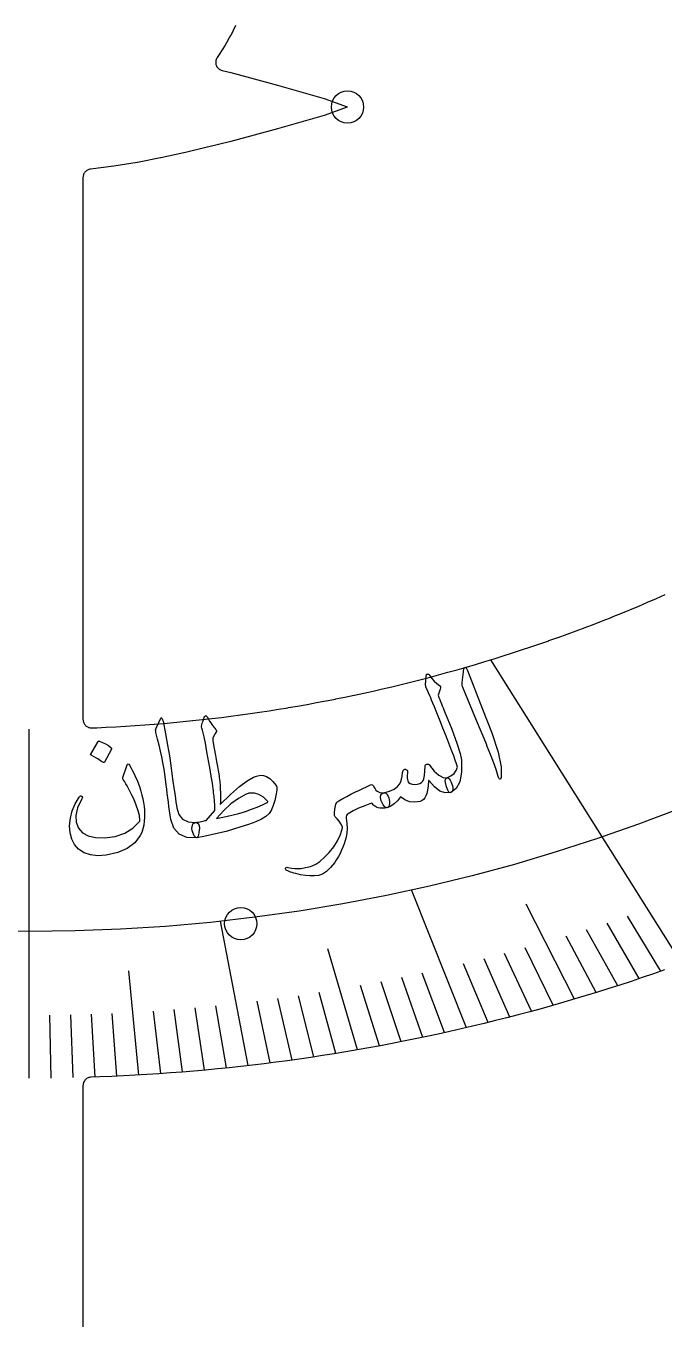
# Model space of a CAD drawing. Header units: millimetres. Extents: x -79 to 79, y -79 to 79.
# Drawn here: x -0.1 to 18.72, y -41.05 to -2.89 of the extents above; entities that cross this region are included whole.
import ezdxf

# ---------------------------------------------------------------- set-up
doc = ezdxf.new("R2010")
doc.units = ezdxf.units.MM
for name, color, linetype in [('CUT_INNER', 6, 'Continuous'), ('ENGRAVE', 7, 'Continuous'), ('ENGRAVE_FINE', 8, 'Continuous'), ('TEXT', 5, 'Continuous')]:
    doc.layers.add(name, color=color, linetype=linetype)

msp = doc.modelspace()

# ---------------------------------------------------------------- linework, layer by layer
at = {"layer": 'CUT_INNER'}
for points in [[(6.085, -2.8797), (6.0139, -3.0254), (6.0125, -3.0281), (5.9378, -3.1721), (5.9364, -3.1748), (5.8582, -3.3168), (5.8567, -3.3195), (5.775, -3.4596), (5.7734, -3.4622), (5.6884, -3.6003), (5.6867, -3.6029), (5.5983, -3.7388), (5.5966, -3.7414), (5.5402, -3.8236), (5.5275, -3.844), (5.5169, -3.8656), (5.5084, -3.8881), (5.5022, -3.9113), (5.4981, -3.935), (5.4964, -3.959), (5.497, -3.983), (5.4999, -4.0069), (5.505, -4.0304), (5.5124, -4.0533), (5.522, -4.0753), (5.5336, -4.0964), (5.5472, -4.1162), (5.5627, -4.1346), (5.5798, -4.1515), (5.5985, -4.1666), (5.6185, -4.1799), (5.6398, -4.1912), (5.662, -4.2004), (5.685, -4.2074), (5.9385, -4.2715), (5.9399, -4.2719), (6.6269, -4.454), (7.3157, -4.6427), (8.0046, -4.8367), (8.0059, -4.837), (8.6904, -5.0376), (8.6975, -5.0399), (9.3766, -5.284), (9.3818, -5.2861), (9.3766, -5.2883), (8.6975, -5.5323), (8.6904, -5.5347), (8.0059, -5.7352), (8.0046, -5.7356), (7.3174, -5.929), (6.6289, -6.1177), (5.9399, -6.3004), (5.9385, -6.3007), (5.2514, -6.4746), (5.2495, -6.475), (4.563, -6.6377), (4.5606, -6.6382), (3.8746, -6.7867), (3.8716, -6.7873), (3.1862, -6.9185), (3.1826, -6.9191), (2.4978, -7.0299), (2.4936, -7.0305), (1.8093, -7.1178), (1.8071, -7.118), (1.783, -7.1218), (1.7594, -7.128), (1.7365, -7.1363), (1.7146, -7.1469), (1.6938, -7.1596), (1.6743, -7.1742), (1.6563, -7.1907), (1.64, -7.2088), (1.6256, -7.2285), (1.6131, -7.2494), (1.6028, -7.2715), (1.5946, -7.2945), (1.5887, -7.3181), (1.5852, -7.3422), (1.584, -7.3666), (1.584, -23.3534), (1.5853, -23.3785), (1.589, -23.4034), (1.5953, -23.4278), (1.604, -23.4514), (1.615, -23.474), (1.6282, -23.4954), (1.6435, -23.5154), (1.6608, -23.5337), (1.6798, -23.5502), (1.7003, -23.5647), (1.7222, -23.577), (1.7453, -23.5871), (1.7692, -23.5949), (1.7938, -23.6002), (1.8188, -23.603), (1.844, -23.6032), (1.9861, -23.5975), (1.9876, -23.5975), (2.2697, -23.5845), (2.2712, -23.5844), (2.5532, -23.5697), (2.5548, -23.5696), (2.8367, -23.5532), (2.8382, -23.5531), (3.12, -23.5349), (3.1215, -23.5348), (3.4032, -23.5149), (3.4048, -23.5148), (3.6863, -23.4931), (3.6878, -23.493), (3.9693, -23.4696), (3.9708, -23.4695), (4.2521, -23.4444), (4.2536, -23.4443), (4.5347, -23.4175), (4.5362, -23.4173), (4.8172, -23.3888), (4.8187, -23.3886), (5.0995, -23.3583), (5.101, -23.3582), (5.3815, -23.3262), (5.3831, -23.326), (5.6634, -23.2923), (5.665, -23.2921), (5.9451, -23.2567), (5.9466, -23.2565), (6.2266, -23.2193), (6.2281, -23.2191), (6.5078, -23.1803), (6.5093, -23.1801), (6.7888, -23.1395), (6.7903, -23.1393), (7.0695, -23.097), (7.071, -23.0967), (7.3499, -23.0527), (7.3515, -23.0525), (7.6301, -23.0068), (7.6316, -23.0065), (7.91, -22.9591), (7.9115, -22.9588), (8.1896, -22.9097), (8.1911, -22.9094), (8.4689, -22.8586), (8.4704, -22.8583), (8.7478, -22.8058), (8.7494, -22.8055), (9.0265, -22.7512), (9.028, -22.7509), (9.3048, -22.695), (9.3063, -22.6947), (9.5827, -22.637), (9.5842, -22.6367), (9.8603, -22.5774), (9.8618, -22.5771), (10.1375, -22.516), (10.139, -22.5157), (10.4144, -22.453), (10.4159, -22.4526), (10.6908, -22.3882), (10.6923, -22.3879), (10.9668, -22.3218), (10.9683, -22.3214), (11.2425, -22.2537), (11.2439, -22.2533), (11.5177, -22.1838), (11.5191, -22.1835), (11.7924, -22.1123), (11.7939, -22.1119), (12.0667, -22.0391), (12.0682, -22.0387), (12.3406, -21.9642), (12.3421, -21.9638), (12.614, -21.8877), (12.6155, -21.8873), (12.887, -21.8094), (12.8884, -21.809), (13.1594, -21.7295), (13.1609, -21.7291), (13.4313, -21.648), (13.4328, -21.6475), (13.7028, -21.5647), (13.7043, -21.5643), (13.9737, -21.4798), (13.9752, -21.4793), (14.2441, -21.3932), (14.2456, -21.3928), (14.514, -21.305), (14.5154, -21.3045), (14.7833, -21.2151), (14.7848, -21.2146), (15.0521, -21.1236), (15.0535, -21.1231), (15.3203, -21.0304), (15.3217, -21.0299), (15.5879, -20.9356), (15.5893, -20.9351), (15.8549, -20.8391), (15.8563, -20.8386), (16.1213, -20.741), (16.1228, -20.7405), (16.3872, -20.6413), (16.3886, -20.6407), (16.6524, -20.5399), (16.6538, -20.5394), (16.917, -20.4369), (16.9184, -20.4364), (17.1809, -20.3323), (17.1823, -20.3317), (17.4442, -20.2261), (17.4456, -20.2255), (17.7069, -20.1182), (17.7083, -20.1176), (17.9688, -20.0088), (17.9702, -20.0082), (18.2301, -19.8977), (18.2315, -19.8971), (18.4907, -19.7851), (18.4922, -19.7845), (18.7507, -19.6708)], [(18.7308, -30.7451), (18.4029, -30.8591), (18.0743, -30.971), (17.7451, -31.0809), (17.4152, -31.1887), (17.0846, -31.2946), (16.7534, -31.3984), (16.4216, -31.5002), (16.0891, -31.5999), (15.7561, -31.6976), (15.4224, -31.7933), (15.0882, -31.8869), (14.7534, -31.9784), (14.418, -32.0679), (14.0821, -32.1554), (13.7457, -32.2407), (13.4087, -32.324), (13.0713, -32.4053), (12.7333, -32.4844), (12.3949, -32.5615), (12.056, -32.6366), (11.7166, -32.7095), (11.3769, -32.7803), (11.0366, -32.8491), (10.696, -32.9158), (10.355, -32.9804), (10.0135, -33.0429), (9.6717, -33.1032), (9.3296, -33.1615), (8.9871, -33.2177), (8.6442, -33.2718), (8.301, -33.3238), (7.9575, -33.3737), (7.6137, -33.4215), (7.2697, -33.4671), (6.9253, -33.5107), (6.5807, -33.5521), (6.2358, -33.5914), (5.8907, -33.6286), (5.5454, -33.6637), (5.1999, -33.6967), (4.8542, -33.7275), (4.5082, -33.7563), (4.1622, -33.7829), (3.8159, -33.8073), (3.4696, -33.8297), (3.1231, -33.8499), (2.7764, -33.868), (2.4297, -33.884), (2.0829, -33.8978), (1.8256, -33.9065), (1.8016, -33.9085), (1.778, -33.9127), (1.7549, -33.9192), (1.7325, -33.9279), (1.7111, -33.9387), (1.6908, -33.9515), (1.6718, -33.9662), (1.6543, -33.9826), (1.6384, -34.0007), (1.6244, -34.0201), (1.6123, -34.0409), (1.6022, -34.0627), (1.5943, -34.0853), (1.5886, -34.1086), (1.5852, -34.1324), (1.584, -34.1564), (1.584, -49.9645)]]:
    msp.add_lwpolyline(points, dxfattribs=at)
at = {"layer": 'ENGRAVE'}
for points in [[(19.2515, -30.5596), (13.6042, -21.5952)], [(0, -33.9362), (0, -23.6402)], [(12.8867, -32.4488), (11.2714, -28.3815)], [(6.458, -33.5663), (5.6385, -29.3067)]]:
    msp.add_lwpolyline(points, dxfattribs=at)
for centre, radius in [((0, 22.6319), 52.2438), ((9.3826, -5.2861), 0.4752), ((6.2354, -29.3793), 0.4752)]:
    msp.add_circle(centre, radius, dxfattribs=at)
at = {"layer": 'ENGRAVE_FINE'}
for points in [[(16.0796, -31.6027), (14.6538, -28.8006)], [(17.9856, -31.0008), (17.0356, -29.3633)], [(18.619, -30.7842), (17.6379, -29.1621)], [(16.7158, -31.41), (15.8288, -29.7433)], [(17.3512, -31.2094), (16.4325, -29.557)], [(9.678, -33.1022), (8.8054, -30.1175)], [(15.4425, -31.7876), (14.6196, -30.0936)], [(14.166, -32.1337), (13.4082, -30.4146)], [(14.8046, -31.9645), (14.0141, -30.2578)], [(3.2308, -33.8439), (2.937, -30.7667)], [(12.2461, -32.5948), (11.5875, -30.8418)], [(13.5267, -32.2951), (12.8017, -30.5642)], [(10.3208, -32.9867), (9.7633, -31.2048)], [(10.9631, -32.8637), (10.3717, -31.0909)], [(11.6049, -32.733), (10.9798, -30.9699)], [(7.7471, -33.4032), (7.3266, -31.5902)], [(8.3911, -33.3104), (7.9362, -31.5043)], [(9.0348, -33.21), (8.5455, -31.4115)], [(2.5848, -33.8771), (2.4437, -32.0283)], [(3.8766, -33.8032), (3.6653, -31.96)], [(4.5223, -33.7551), (4.2759, -31.9156)], [(5.1678, -33.6996), (4.8863, -31.8643)], [(5.813, -33.6367), (5.4967, -31.8061)], [(7.1027, -33.4885), (6.7168, -31.6691)], [(0.6463, -33.9325), (0.611, -32.0795)], [(1.2925, -33.9214), (1.2219, -32.0693)], [(1.9387, -33.903), (1.8329, -32.0522)]]:
    msp.add_lwpolyline(points, dxfattribs=at)
at = {"layer": 'TEXT'}
for points in [[(11.6782, -22.3087), (11.6887, -22.222), (11.6964, -22.1534), (11.7015, -22.1028), (11.704, -22.0703), (11.707, -22.0492), (11.7137, -22.033), (11.7241, -22.0216), (11.7382, -22.015), (11.7558, -22.0136), (11.7722, -22.0189), (11.7873, -22.031), (11.8011, -22.0499), (11.8664, -22.1431), (11.9365, -22.224), (12.0116, -22.2926), (12.0916, -22.3489), (12.1147, -22.3675), (12.1266, -22.3923), (12.1273, -22.4234), (12.1167, -22.4608), (12.0551, -22.6371), (12.0798, -22.7021), (12.1043, -22.7658), (12.1284, -22.8283), (12.1522, -22.8897), (12.1758, -22.9498), (12.199, -23.0087), (12.2219, -23.0664), (12.2445, -23.1228), (12.4544, -23.6455), (12.6082, -24.0568), (12.705, -24.3571), (12.7443, -24.5464), (12.744, -24.9093), (12.6908, -25.1912), (12.5849, -25.3921), (12.4265, -25.5115), (12.4216, -25.5127), (12.4167, -25.514), (12.4118, -25.5153), (12.4069, -25.5165), (12.3707, -25.4969), (12.336, -25.4396), (12.3029, -25.3446), (12.2711, -25.2119), (12.2632, -25.1619), (12.2677, -25.1228), (12.2848, -25.0946), (12.3145, -25.0773), (12.4317, -25.0209), (12.5228, -24.9497), (12.5878, -24.8639), (12.6266, -24.7637), (12.5957, -24.664), (12.5578, -24.5513), (12.5129, -24.4257), (12.4611, -24.287), (12.403, -24.1359), (12.3389, -23.9729), (12.2689, -23.7978), (12.1931, -23.6107), (12.1203, -23.4264), (12.0545, -23.2608), (11.9957, -23.114), (11.9437, -22.986), (11.8993, -22.8766), (11.8628, -22.7857), (11.8343, -22.7134), (11.8138, -22.6595), (11.6962, -22.3967), (11.6877, -22.37), (11.6819, -22.3464), (11.6787, -22.326), (11.6782, -22.3087)], [(12.7985, -21.9508), (12.8165, -21.8497), (12.8425, -21.8085), (12.8764, -21.8272), (12.9186, -21.9057), (13.3659, -23.0467), (13.6412, -23.7467), (13.8247, -24.3165), (13.9146, -24.7568), (13.9097, -25.0677), (13.9004, -25.0958), (13.8897, -25.1125), (13.8778, -25.1179), (13.8645, -25.112), (13.8519, -25.1005), (13.8405, -25.084), (13.8303, -25.0626), (13.8214, -25.0364), (13.7613, -24.8291), (13.6879, -24.6121), (13.6014, -24.3853), (13.5019, -24.1486), (13.4771, -24.0864), (13.4085, -23.9189), (13.2964, -23.6459), (13.141, -23.2674), (12.7916, -22.4294), (12.7762, -22.3839), (12.7665, -22.3407), (12.7623, -22.2998), (12.7637, -22.2612)], [(5.1728, -23.2716), (5.1825, -23.2577), (5.1915, -23.2482), (5.1998, -23.2432), (5.2074, -23.2426), (5.217, -23.2459), (5.2264, -23.253), (5.2357, -23.2639), (5.2448, -23.2785), (5.2822, -23.3419), (5.3176, -23.4005), (5.3511, -23.4543), (5.3826, -23.5033), (5.4123, -23.5468), (5.4405, -23.5843), (5.4671, -23.6156), (5.4921, -23.6409), (5.5107, -23.6619), (5.5189, -23.6854), (5.5166, -23.7114), (5.5038, -23.7398), (5.4235, -23.8747), (5.4138, -23.8975), (5.4087, -23.9228), (5.408, -23.9508), (5.4119, -23.9814), (5.4545, -24.2131), (5.4917, -24.4172), (5.5233, -24.5938), (5.5493, -24.7428), (5.57, -24.8645), (5.5857, -24.9592), (5.5964, -25.0269), (5.6021, -25.0676), (5.6152, -25.1884), (5.6255, -25.3032), (5.6328, -25.412), (5.6372, -25.515), (5.6391, -25.6119), (5.6386, -25.7029), (5.6358, -25.7879), (5.6308, -25.8668), (5.9354, -25.5695), (6.1992, -25.3353), (6.4238, -25.165), (6.6108, -25.0591), (6.6958, -25.0258), (6.7733, -25.0061), (6.8434, -24.9998), (6.9062, -25.0071), (6.9983, -25.0396), (7.09, -25.0985), (7.1816, -25.1836), (7.2731, -25.2952), (7.2888, -25.3227), (7.2985, -25.3555), (7.3021, -25.3937), (7.2997, -25.4373), (7.2737, -25.5961), (7.2371, -25.749), (7.1898, -25.8958), (7.1316, -26.0365), (7.0685, -26.1307), (6.9724, -26.2181), (6.8431, -26.2987), (6.6806, -26.372), (6.4602, -26.452), (6.2402, -26.5261), (6.0206, -26.5944), (5.8016, -26.6569), (5.5834, -26.7133), (5.3665, -26.7632), (5.1509, -26.8066), (4.9367, -26.8437), (4.9117, -26.8393), (4.8873, -26.821), (4.8634, -26.789), (4.8401, -26.7431), (4.818, -26.6861), (4.8037, -26.6303), (4.7971, -26.5755), (4.7982, -26.5219), (4.8078, -26.4744), (4.8267, -26.4378), (4.8548, -26.4122), (4.8922, -26.3975), (4.9431, -26.3896), (4.9911, -26.3813), (5.0361, -26.3726), (5.0783, -26.3636), (5.1177, -26.3548), (5.1543, -26.3469), (5.1882, -26.3398), (5.2193, -26.3337), (5.4691, -26.0357), (5.4703, -26.0238), (5.4711, -26.0086), (5.4715, -25.9899), (5.4716, -25.9678), (5.4712, -25.9423), (5.4705, -25.9134), (5.4693, -25.8811), (5.4678, -25.8454), (5.4656, -25.8066), (5.4625, -25.7651), (5.4585, -25.7209), (5.4535, -25.674), (5.4479, -25.6247), (5.4421, -25.5731), (5.436, -25.5195), (5.4297, -25.4636), (5.422, -25.4006), (5.4116, -25.3253), (5.3987, -25.2378), (5.3831, -25.138), (5.365, -25.0266), (5.3444, -24.9042), (5.3215, -24.7708), (5.2961, -24.6264), (5.2393, -24.3059), (5.192, -24.0527), (5.1542, -23.8668), (5.1258, -23.7481), (5.1051, -23.672), (5.0907, -23.6141), (5.0824, -23.5743), (5.0803, -23.5526), (5.0901, -23.5102), (5.1004, -23.4702), (5.1113, -23.4326), (5.1227, -23.3975), (5.1346, -23.3642), (5.1469, -23.3322), (5.1596, -23.3013), (5.1728, -23.2716)], [(3.8676, -23.34), (3.8755, -23.3243), (3.8831, -23.3136), (3.8906, -23.308), (3.898, -23.3074), (3.9096, -23.313), (3.9213, -23.3317), (3.9329, -23.3635), (3.9444, -23.4084), (4.0153, -23.7758), (4.0771, -24.1158), (4.1298, -24.4284), (4.1731, -24.7137), (4.2064, -24.9581), (4.2367, -25.177), (4.2639, -25.3706), (4.288, -25.5388), (4.3086, -25.6817), (4.3255, -25.7993), (4.3386, -25.8916), (4.3479, -25.9586), (4.4101, -26.1562), (4.5215, -26.2955), (4.6823, -26.3761), (4.8922, -26.3975), (4.951, -26.4066), (4.9911, -26.4376), (5.0126, -26.4905), (5.0155, -26.5653), (5.0038, -26.6848), (4.9868, -26.771), (4.9644, -26.824), (4.9367, -26.8437), (4.6407, -26.8342), (4.4153, -26.7404), (4.2609, -26.5633), (4.1773, -26.3036), (4.157, -26.1777), (4.1377, -26.0513), (4.1192, -25.9246), (4.1018, -25.7975), (4.0849, -25.67), (4.0684, -25.5422), (4.0522, -25.4141), (4.0362, -25.2856), (4.0064, -25.0405), (3.9751, -24.8201), (3.9423, -24.6246), (3.9081, -24.4539), (3.871, -24.2903), (3.8296, -24.1161), (3.7839, -23.9313), (3.7341, -23.7359), (3.7268, -23.7005), (3.7251, -23.6679), (3.7289, -23.6379), (3.7383, -23.6106)], [(2.0301, -24.0062), (2.0358, -23.9997), (2.0439, -23.9956), (2.0546, -23.9939), (2.0677, -23.9946), (2.1621, -24.0296), (2.2516, -24.0733), (2.3364, -24.1259), (2.4165, -24.1873), (2.4244, -24.1969), (2.4283, -24.2067), (2.4279, -24.2167), (2.4233, -24.2269), (2.2162, -24.6162), (2.2081, -24.6256), (2.1974, -24.6283), (2.1839, -24.6242), (2.1677, -24.6134), (2.1537, -24.6041), (2.1316, -24.5902), (2.1015, -24.5716), (2.0633, -24.5483), (2.0166, -24.5204), (1.9607, -24.4879), (1.8956, -24.4506), (1.8215, -24.4087), (1.8116, -24.4016), (1.8065, -24.3943), (1.8062, -24.3868), (1.8107, -24.3792)], [(2.9572, -24.7054), (3.003, -24.7867), (3.0479, -24.8719), (3.0921, -24.9607), (3.1354, -25.0534), (3.1773, -25.1505), (3.2172, -25.2527), (3.2552, -25.36), (3.2912, -25.4724), (3.3233, -25.5845), (3.3499, -25.6962), (3.3709, -25.8072), (3.3864, -25.9177), (3.3963, -26.028), (3.4005, -26.1383), (3.3992, -26.2488), (3.3921, -26.3593), (3.3756, -26.4759), (3.3496, -26.5844), (3.3141, -26.6848), (3.269, -26.7771), (3.1079, -26.9906), (2.8872, -27.1589), (2.6071, -27.2813), (2.268, -27.3568), (2.0207, -27.3733), (1.8025, -27.3496), (1.614, -27.2859), (1.4553, -27.1827), (1.335, -27.0471), (1.2506, -26.8867), (1.2022, -26.7017), (1.1892, -26.4921), (1.2122, -26.2691), (1.2669, -26.0541), (1.3528, -25.8468), (1.4697, -25.6471), (1.4884, -25.6241), (1.5068, -25.6111), (1.5249, -25.608), (1.5427, -25.615), (1.5595, -25.63), (1.5648, -25.6516), (1.5586, -25.6799), (1.5409, -25.7147), (1.426, -25.9652), (1.3715, -26.1895), (1.3783, -26.3878), (1.4472, -26.5599), (1.5687, -26.6958), (1.7381, -26.7898), (1.9552, -26.8415), (2.2197, -26.8503), (2.5367, -26.8042), (2.8155, -26.7064), (3.0556, -26.5577), (3.2563, -26.3585), (3.2603, -26.3517), (3.2628, -26.3419), (3.2638, -26.329), (3.2634, -26.3131), (3.2479, -26.189), (3.2118, -26.0457), (3.1554, -25.883), (3.0788, -25.7011), (3.0365, -25.6097), (2.996, -25.5247), (2.9573, -25.4461), (2.9202, -25.374), (2.8846, -25.3086), (2.8502, -25.2503), (2.8168, -25.1991), (2.7845, -25.155), (2.7691, -25.1319), (2.7599, -25.1103), (2.7569, -25.0902), (2.7601, -25.0716), (2.8838, -24.6949), (2.8961, -24.6727), (2.9124, -24.667), (2.9327, -24.6779), (2.9572, -24.7054)], [(10.4547, -25.5191), (10.6227, -25.4721), (10.7579, -25.4114), (10.8603, -25.3373), (10.9299, -25.2499), (10.9562, -25.188), (10.978, -25.1124), (10.9953, -25.0231), (11.0079, -24.9202), (11.0141, -24.889), (11.0231, -24.8642), (11.0348, -24.8458), (11.0493, -24.8339), (11.0689, -24.8248), (11.0875, -24.8224), (11.105, -24.8266), (11.1216, -24.8374), (11.138, -24.8553), (11.1488, -24.8771), (11.1542, -24.9027), (11.1541, -24.9321), (11.146, -25.0098), (11.1437, -25.074), (11.1472, -25.1247), (11.1565, -25.1618), (11.1853, -25.211), (11.2302, -25.2456), (11.291, -25.2656), (11.3677, -25.2708), (11.4496, -25.2621), (11.5161, -25.243), (11.5672, -25.2134), (11.6027, -25.1734), (11.6333, -25.1028), (11.6547, -25.0056), (11.6669, -24.8818), (11.6697, -24.7313), (11.6712, -24.713), (11.6806, -24.6978), (11.6979, -24.6859), (11.7229, -24.6771), (11.7477, -24.6735), (11.7688, -24.676), (11.7863, -24.6845), (11.8002, -24.699), (11.9382, -24.8753), (12.0709, -24.9969), (12.1981, -25.0638), (12.3194, -25.0761), (12.3476, -25.081), (12.3775, -25.1048), (12.409, -25.1474), (12.4423, -25.2089), (12.4626, -25.2593), (12.4763, -25.3094), (12.4834, -25.3594), (12.4839, -25.4091), (12.4794, -25.4486), (12.4692, -25.4786), (12.4532, -25.4991), (12.4315, -25.5102), (12.2659, -25.5208), (12.1038, -25.4665), (11.9456, -25.3472), (11.7916, -25.1631), (11.7837, -25.1535), (11.777, -25.1513), (11.7715, -25.1565), (11.7672, -25.1691), (11.7564, -25.3138), (11.7405, -25.4359), (11.7196, -25.5356), (11.6937, -25.6127), (11.663, -25.6678), (11.6252, -25.7125), (11.5802, -25.7467), (11.528, -25.7703), (11.363, -25.7981), (11.2107, -25.7847), (11.0713, -25.7302), (10.9451, -25.6348), (10.8535, -25.7544), (10.757, -25.848), (10.6557, -25.9156), (10.5498, -25.9572), (10.5201, -25.9567), (10.4907, -25.942), (10.4615, -25.9133), (10.4325, -25.8705), (10.3683, -25.7327), (10.3507, -25.6282), (10.3795, -25.557), (10.4547, -25.5191)], [(6.5003, -25.5267), (6.4755, -25.531), (6.4504, -25.5372), (6.4249, -25.5453), (6.399, -25.5554), (6.1694, -25.6823), (5.947, -25.8454), (5.7314, -26.0447), (5.5219, -26.2804), (5.7531, -26.2319), (5.9716, -26.1799), (6.1775, -26.1248), (6.3708, -26.0666), (6.5513, -26.0053), (6.7191, -25.9406), (6.8741, -25.8726), (7.0164, -25.8016), (7.0294, -25.7937), (7.0354, -25.785), (7.0343, -25.7754), (7.0262, -25.7649), (6.9014, -25.6502), (6.7722, -25.5722), (6.6386, -25.5311), (6.5003, -25.5267)], [(10.5597, -25.9551), (10.4812, -25.9686), (10.4092, -25.9735), (10.3439, -25.97), (10.2853, -25.9579), (10.2584, -25.9496), (10.2326, -25.9385), (10.2079, -25.9246), (10.1841, -25.9079), (10.161, -25.8893), (10.1379, -25.8693), (10.1149, -25.848), (10.092, -25.8254), (9.8915, -25.8985), (9.7095, -25.9746), (9.5458, -26.054), (9.4006, -26.1368), (9.3714, -26.1611), (9.3528, -26.1904), (9.3448, -26.2246), (9.3474, -26.2637), (9.3649, -26.423), (9.3695, -26.5701), (9.3613, -26.7051), (9.3402, -26.8279), (9.3146, -26.9256), (9.2843, -27.0222), (9.2495, -27.1177), (9.2099, -27.2121), (9.1657, -27.3051), (9.1166, -27.3964), (9.0627, -27.4859), (9.004, -27.5737), (8.8857, -27.7253), (8.7661, -27.8395), (8.6455, -27.9162), (8.5244, -27.9554), (8.4042, -27.9689), (8.276, -27.9702), (8.14, -27.9591), (7.9963, -27.9357), (7.9253, -27.9196), (7.8603, -27.9034), (7.8014, -27.8872), (7.7484, -27.8709), (7.7011, -27.855), (7.6592, -27.8398), (7.6228, -27.8253), (7.5917, -27.8116), (7.5724, -27.7988), (7.5599, -27.7836), (7.5543, -27.7662), (7.5556, -27.7465), (7.5636, -27.7292), (7.5778, -27.7192), (7.5984, -27.7164), (7.6254, -27.7209), (7.7313, -27.7403), (7.8262, -27.7518), (7.9101, -27.7554), (7.9829, -27.7512), (8.0204, -27.7471), (8.0598, -27.7414), (8.1014, -27.7342), (8.1449, -27.7252), (8.1905, -27.7147), (8.2382, -27.7025), (8.2879, -27.6887), (8.3396, -27.6732), (8.4463, -27.625), (8.5658, -27.5442), (8.6977, -27.4305), (8.8416, -27.2838), (8.9786, -27.1157), (9.0899, -26.9379), (9.1758, -26.7504), (9.2363, -26.5535), (9.2387, -26.5454), (9.2386, -26.5378), (9.236, -26.5307), (9.2308, -26.5241), (9.1847, -26.4339), (9.1343, -26.3546), (9.0795, -26.2863), (9.0205, -26.2288), (8.9995, -26.1883), (8.9963, -26.1117), (9.0108, -25.9988), (9.0427, -25.8497), (9.0547, -25.8196), (9.0719, -25.7936), (9.0943, -25.7716), (9.122, -25.7537), (9.2441, -25.6884), (9.3645, -25.6249), (9.4832, -25.5634), (9.6001, -25.5037), (9.7159, -25.4461), (9.8315, -25.3909), (9.9467, -25.3379), (10.0616, -25.2872), (10.0897, -25.2781), (10.1134, -25.2788), (10.1329, -25.2893), (10.1481, -25.3097), (10.1687, -25.3588), (10.1932, -25.402), (10.2217, -25.4392), (10.254, -25.4705), (10.2925, -25.4929), (10.3404, -25.5081), (10.3977, -25.5161), (10.4645, -25.5169), (10.4987, -25.5232), (10.5293, -25.5423), (10.5562, -25.5744), (10.5796, -25.6193), (10.5982, -25.6713), (10.6105, -25.7247), (10.6167, -25.7795), (10.6167, -25.8356), (10.6104, -25.8838), (10.5988, -25.9198), (10.5819, -25.9436), (10.5597, -25.9551)]]:
    msp.add_lwpolyline(points, close=True, dxfattribs=at)

doc.saveas('drawing.dxf')
